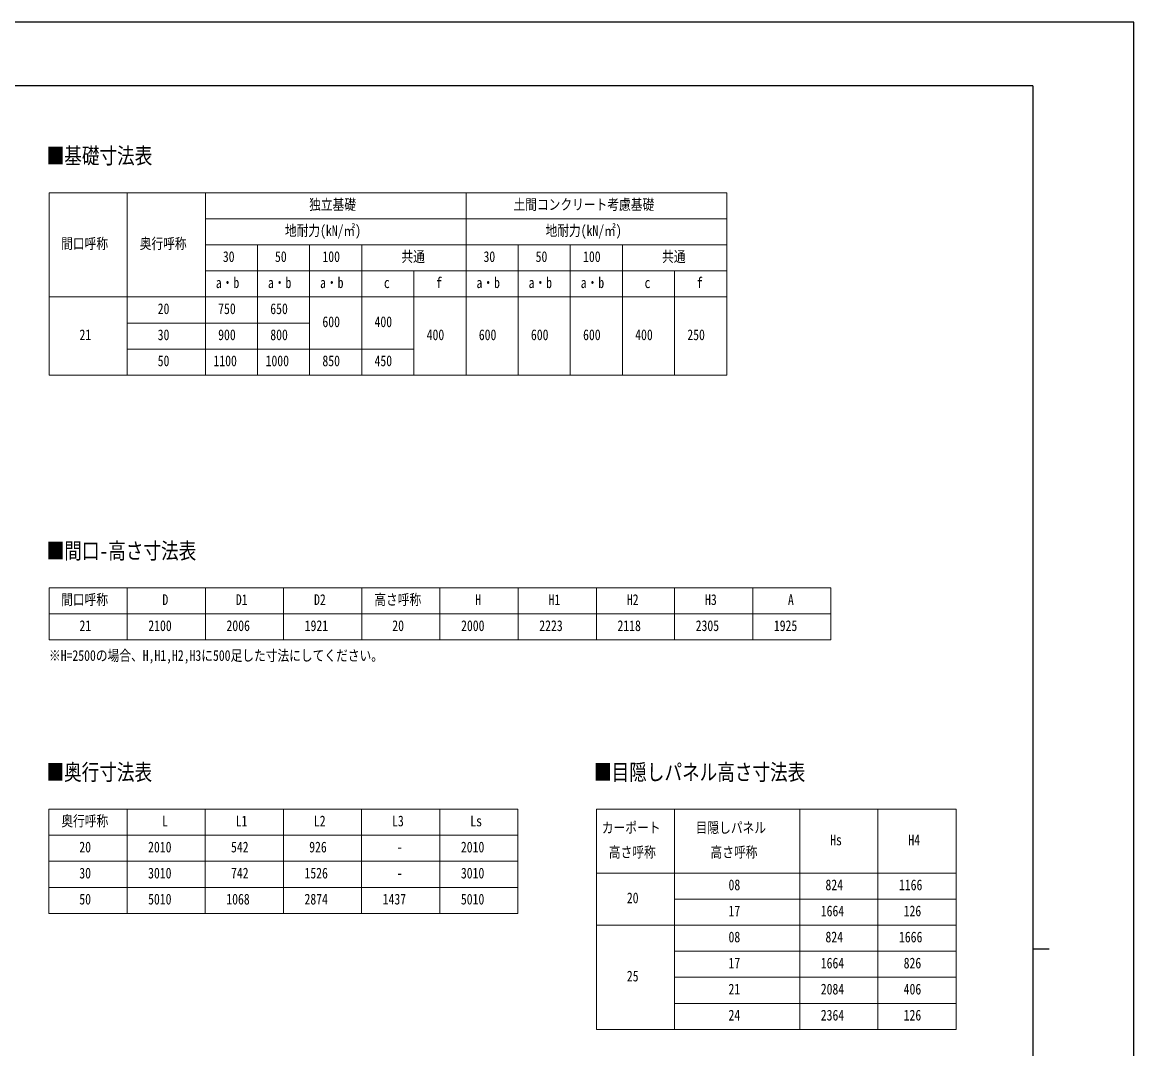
# Model space of a CAD drawing. Units: millimetres, scale not verified. Extents: x -10512 to 10512, y -7425 to 7425.
# Drawn here: x 1983 to 10512, y -455 to 7425 of the extents above; entities that cross this region are included whole.
import ezdxf
from ezdxf.enums import TextEntityAlignment as Align

# ---------------------------------------------------------------- set-up
doc = ezdxf.new("R2010")
doc.units = ezdxf.units.MM
doc.header["$LTSCALE"] = 30
doc.layers.add('0-1_TABLE1', color=7, linetype='Continuous', lineweight=18)
doc.layers.add('0-2_USER1', color=3, linetype='Continuous')
doc.layers.add('0-7_YKK_ZWAK', color=7, linetype='Continuous')
doc.styles.add('ＭＳ ゴシック', font='')
doc.styles.get('ＭＳ ゴシック').set_extended_font_data('MS Gothic')

msp = doc.modelspace()

# ---------------------------------------------------------------- linework, layer by layer
at = {"layer": '0-1_TABLE1'}
for p, q in [((2188.91, 6116.06), (7388.91, 6116.06)), ((2188.91, 6116.06), (2188.91, 4716.06)), ((2788.91, 6116.06), (2788.91, 4716.06)), ((3388.91, 6116.06), (3388.91, 4716.06)), ((3388.91, 5916.06), (7388.91, 5916.06)), ((3388.91, 5716.06), (7388.91, 5716.06)), ((3788.91, 5716.06), (3788.91, 4716.06)), ((4188.91, 5716.06), (4188.91, 4716.06)), ((4588.91, 5716.06), (4588.91, 4716.06)), ((5788.91, 5716.06), (5788.91, 4716.06)), ((6188.91, 5716.06), (6188.91, 4716.06)), ((6588.91, 5716.06), (6588.91, 4716.06)), ((3388.91, 5516.06), (7388.91, 5516.06)), ((4988.91, 5516.06), (4988.91, 4716.06)), ((6988.91, 5516.06), (6988.91, 4716.06)), ((2188.91, 5316.06), (7388.91, 5316.06)), ((2788.91, 5116.06), (4188.91, 5116.06)), ((2788.91, 4916.06), (4988.91, 4916.06)), ((2188.91, 3083.07), (8188.91, 3083.07)), ((2188.91, 3083.07), (2188.91, 2683.07)), ((2788.91, 3083.07), (2788.91, 2683.07)), ((3388.91, 3083.07), (3388.91, 2683.07)), ((3988.91, 3083.07), (3988.91, 2683.07)), ((4588.91, 3083.07), (4588.91, 2683.07)), ((5188.91, 3083.07), (5188.91, 2683.07)), ((5788.91, 3083.07), (5788.91, 2683.07)), ((6388.91, 3083.07), (6388.91, 2683.07)), ((6988.91, 3083.07), (6988.91, 2683.07)), ((7588.91, 3083.07), (7588.91, 2683.07)), ((8188.91, 3083.07), (8188.91, 2683.07)), ((2188.91, 2883.07), (8188.91, 2883.07)), ((2188.91, 2683.07), (8188.91, 2683.07)), ((2187.41, 1384.07), (5787.41, 1384.07)), ((2187.41, 1384.07), (2187.41, 584.07)), ((2787.41, 1384.07), (2787.41, 584.07)), ((3387.41, 1384.07), (3387.41, 584.07)), ((3987.41, 1384.07), (3987.41, 584.07)), ((4587.41, 1384.07), (4587.41, 584.07)), ((5187.41, 1384.07), (5187.41, 584.07)), ((5787.41, 1384.07), (5787.41, 584.07)), ((6388.91, 1384.07), (9148.91, 1384.07)), ((6388.91, 1384.07), (6388.91, -306.43)), ((6988.91, 1384.07), (6988.91, -306.43)), ((7948.91, 1384.07), (7948.91, -306.43)), ((8548.91, 1384.07), (8548.91, -306.43)), ((9148.91, 1384.07), (9148.91, -306.43)), ((2187.41, 1184.07), (5787.41, 1184.07)), ((2187.41, 984.07), (5787.41, 984.07)), ((6388.91, 893.57), (9148.91, 893.57)), ((2187.41, 784.07), (5787.41, 784.07)), ((6988.91, 693.57), (9148.91, 693.57)), ((2187.41, 584.07), (5787.41, 584.07)), ((6388.91, 493.57), (9148.91, 493.57)), ((6988.91, 293.57), (9148.91, 293.57)), ((6988.91, 93.57), (9148.91, 93.57)), ((6988.91, -106.43), (9148.91, -106.43)), ((6388.91, -306.43), (9148.91, -306.43))]:
    msp.add_line(p, q, dxfattribs=at)
for points in [[(5388.91, 6116.06), (5388.91, 5916.06), (5388.91, 5516.06), (5388.91, 4716.06)], [(7388.91, 6116.06), (7388.91, 5516.06), (7388.91, 4716.06)], [(2188.91, 4716.06), (5388.91, 4716.06), (7388.91, 4716.06)]]:
    msp.add_lwpolyline(points, dxfattribs=at)
at = {"layer": '0-7_YKK_ZWAK'}
for p, q in [((9737.55, 6937.5), (-9762.45, 6937.5)), ((9737.55, 6937.5), (9737.55, -6312.5)), ((9737.55, 312.5), (9862.55, 312.5))]:
    msp.add_line(p, q, dxfattribs=at)
msp.add_lwpolyline([(-10512.5, -7425), (10512.5, -7425), (10512.5, 7425), (-10512.5, 7425)], close=True, dxfattribs=at)

# ---------------------------------------------------------------- texts
at = {"layer": '0-1_TABLE1', "style": 'ＭＳ ゴシック', "width": 0.8}
for s, p in [('独立基礎', (4184.91, 5959.81)), ('土間コンクリート考慮基礎', (5752.91, 5959.81)), ('地耐力(kN/㎡)', (3998.91, 5759.81)), ('地耐力(kN/㎡)', (5998.91, 5759.81)), ('間口呼称', (2281.91, 5659.81)), ('奥行呼称', (2884.91, 5659.81)), ('30', (3522.91, 5559.81)), ('50', (3922.91, 5559.81)), ('100', (4286.91, 5559.81)), ('共通', (4892.91, 5559.81)), ('30', (5522.91, 5559.81)), ('50', (5922.91, 5559.81)), ('100', (6286.91, 5559.81)), ('共通', (6892.91, 5559.81)), ('a・b', (3468.91, 5359.81)), ('a・b', (3868.91, 5359.81)), ('a・b', (4268.91, 5359.81)), ('f', (5158.91, 5359.81)), ('a・b', (5468.91, 5359.81)), ('a・b', (5868.91, 5359.81)), ('a・b', (6268.91, 5359.81)), ('f', (7158.91, 5359.81)), ('c', (4758.91, 5359.81)), ('c', (6758.91, 5359.81)), ('20', (3022.91, 5159.81)), ('750', (3486.91, 5159.81)), ('650', (3886.91, 5159.81)), ('600', (4286.91, 5059.81)), ('400', (4686.91, 5059.81)), ('21', (2422.91, 4959.81)), ('30', (3022.91, 4959.81)), ('900', (3486.91, 4959.81)), ('800', (3886.91, 4959.81)), ('400', (5086.91, 4959.81)), ('600', (5486.91, 4959.81)), ('600', (5886.91, 4959.81)), ('600', (6286.91, 4959.81)), ('400', (6686.91, 4959.81)), ('250', (7086.91, 4959.81)), ('50', (3022.91, 4759.81)), ('1100', (3450.91, 4759.81)), ('1000', (3850.91, 4759.81)), ('850', (4286.91, 4759.81)), ('450', (4686.91, 4759.81)), ('間口呼称', (2281.91, 2926.82)), ('D', (3058.91, 2926.82)), ('D1', (3622.91, 2926.82)), ('D2', (4222.91, 2926.82)), ('高さ呼称', (4684.91, 2926.82)), ('H', (5458.91, 2926.82)), ('H1', (6022.91, 2926.82)), ('H2', (6622.91, 2926.82)), ('H3', (7222.91, 2926.82)), ('A', (7858.91, 2926.82)), ('21', (2422.91, 2726.82)), ('2100', (2950.91, 2726.82)), ('2006', (3550.91, 2726.82)), ('1921', (4150.91, 2726.82)), ('20', (4822.91, 2726.82)), ('2000', (5350.91, 2726.82)), ('2223', (5950.91, 2726.82)), ('2118', (6550.91, 2726.82)), ('2305', (7150.91, 2726.82)), ('1925', (7750.91, 2726.82)), ('奥行呼称', (2283.41, 1227.82)), ('L', (3057.41, 1227.82)), ('L1', (3621.41, 1227.82)), ('L2', (4221.41, 1227.82)), ('L3', (4821.41, 1227.82)), ('Ls', (5421.41, 1227.82)), ('カーポート', (6430.91, 1176.32)), ('目隠しパネル', (7150.91, 1176.32)), ('20', (2421.41, 1027.82)), ('2010', (2949.41, 1027.82)), ('542', (3585.41, 1027.82)), ('926', (4185.41, 1027.82)), ('2010', (5349.41, 1027.82)), ('Hs', (8182.91, 1082.57)), ('H4', (8782.91, 1082.57)), ('-', (4857.41, 1027.82)), ('高さ呼称', (6484.91, 988.82)), ('高さ呼称', (7264.91, 988.82)), ('30', (2421.41, 827.82)), ('3010', (2949.41, 827.82)), ('742', (3585.41, 827.82)), ('1526', (4149.41, 827.82)), ('-', (4857.41, 827.82)), ('3010', (5349.41, 827.82)), ('08', (7402.91, 737.32)), ('824', (8146.91, 737.32)), ('1166', (8710.91, 737.32)), ('50', (2421.41, 627.82)), ('5010', (2949.41, 627.82)), ('1068', (3549.41, 627.82)), ('2874', (4149.41, 627.82)), ('1437', (4749.41, 627.82)), ('5010', (5349.41, 627.82)), ('20', (6622.91, 637.32)), ('17', (7402.91, 537.32)), ('1664', (8110.91, 537.32)), ('126', (8746.91, 537.32)), ('08', (7402.91, 337.32)), ('824', (8146.91, 337.32)), ('1666', (8710.91, 337.32)), ('17', (7402.91, 137.32)), ('1664', (8110.91, 137.32)), ('826', (8746.91, 137.32)), ('25', (6622.91, 37.32)), ('21', (7402.91, -62.68)), ('2084', (8110.91, -62.68)), ('406', (8746.91, -62.68)), ('24', (7402.91, -262.68)), ('2364', (8110.91, -262.68)), ('126', (8746.91, -262.68))]:
    msp.add_text(s, height=82.48, dxfattribs=at).set_placement(p, align=Align.BOTTOM_LEFT)
at = {"layer": '0-2_USER1', "style": 'ＭＳ ゴシック', "width": 0.8}
for s, height, p in [('■基礎寸法表', 123.8, (2170.91, 6301.26)), ('■間口-高さ寸法表', 123.8, (2170.91, 3268.27)), ('※H=2500の場合、H,H1,H2,H3に500足した寸法にしてください。', 82.48, (2188.91, 2497.93)), ('■奥行寸法表', 123.8, (2169.41, 1569.27)), ('■目隠しパネル高さ寸法表', 123.8, (6370.91, 1569.27))]:
    msp.add_text(s, height=height, dxfattribs=at).set_placement(p, align=Align.BOTTOM_LEFT)

doc.saveas('drawing.dxf')
